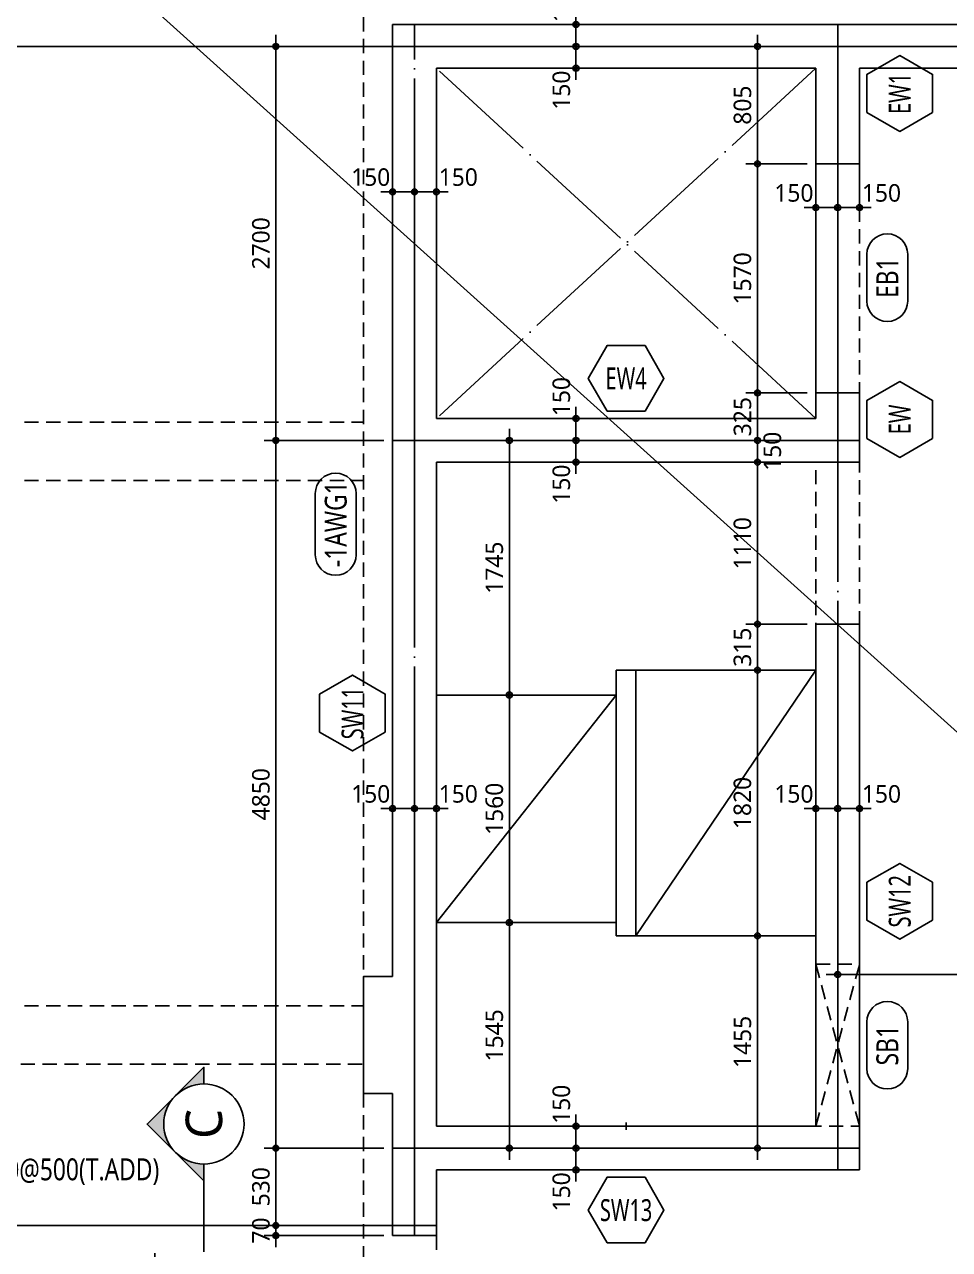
# Model space of a CAD drawing. Header units: millimetres. Extents: x 350420 to 672135, y -312840 to -44390.
# Drawn here: x 528082 to 534421, y -57455 to -49060 of the extents above; entities that cross this region are included whole.
import ezdxf
from ezdxf.enums import TextEntityAlignment as Align
from ezdxf.xclip import XClip

# ---------------------------------------------------------------- set-up
doc = ezdxf.new("R2010")
doc.units = ezdxf.units.MM
doc.header["$LTSCALE"] = 65
doc.header["$XCLIPFRAME"] = 0
for name, pattern in [('CEN', [62, 60, -1, 0, -1]), ('XS-지하주차장$0$CEN', [62, 60, -1, 0, -1]), ('XS-지하주차장$0$DDOT', [14, 12, -1, 0, -1]), ('XS-지하주차장$0$HID', [2.3, 1.5, -0.8])]:
    doc.linetypes.add(name, pattern=pattern)
doc.layers.get('Defpoints').update_dxf_attribs({"color": 145})
for name, color, linetype in [('CEN', 1, 'CEN'), ('DIM', 7, 'Continuous'), ('M', 7, 'Continuous'), ('NAME-B', 6, 'Continuous'), ('NAME-W', 4, 'Continuous'), ('SEC', 2, 'Continuous'), ('T1', 1, 'Continuous'), ('XS-지하주차장$0$AWG', 5, 'XS-지하주차장$0$HID'), ('XS-지하주차장$0$B', 9, 'XS-지하주차장$0$HID'), ('XS-지하주차장$0$BEAM', 6, 'XS-지하주차장$0$HID'), ('XS-지하주차장$0$CEN', 1, 'XS-지하주차장$0$CEN'), ('XS-지하주차장$0$COL', 2, 'Continuous'), ('XS-지하주차장$0$EL7', 7, 'Continuous'), ('XS-지하주차장$0$FP-CORE', 8, 'Continuous'), ('XS-지하주차장$0$G', 4, 'XS-지하주차장$0$HID'), ('XS-지하주차장$0$OPEN', 9, 'XS-지하주차장$0$DDOT'), ('XS-지하주차장$0$W1', 2, 'Continuous'), ('XS-지하주차장$0$W1-H', 11, 'XS-지하주차장$0$HID')]:
    doc.layers.add(name, color=color, linetype=linetype)
doc.layers.add('XS-지하주차장$0$DEFPOINT', color=144, linetype='Continuous', plot=False)
doc.styles.add('맑은고딕', font='malgun.ttf')
doc.dimstyles.new('DIM_40', dxfattribs={"dimscale": 40, "dimtxt": 3, "dimasz": 1, "dimexe": 2, "dimexo": 1.5, "dimgap": 1, "dimtad": 1, "dimdec": 0, "dimzin": 0, "dimdsep": 46, "dimtxsty": '맑은고딕', "dimblk1": 'DIMDOT', "dimblk2": 'DIMDOT', "dimsah": 1, "dimcen": 0.09, "dimdle": 2, "dimclrd": 7, "dimclre": 7, "dimclrt": 6, "dimadec": 0, "dimazin": 0, "dimtfac": 1, "dimtdec": 0, "dimtix": 1, "dimtmove": 2, "dimatfit": 3, "dimldrblk": 'DIMDOT', "dimfxl": 0, "dimtolj": 1, "dimtzin": 0, "dimarcsym": 0})

# ---------------------------------------------------------------- blocks, each defined once
blk = doc.blocks.new('XS-지하주차장$0$B1-6')
at = {"layer": 'XS-지하주차장$0$CEN'}
for p, q in [((16985, 10275), (16985, 18575)), ((19885, 10725), (19885, 18575)), ((16835, 18425), (25285, 18425)), ((16835, 15725), (20035, 15725)), ((16835, 10875), (20035, 10875)), ((17135, 10345), (6950, 10345))]:
    blk.add_line(p, q, dxfattribs=at)
at = {"layer": 'XS-지하주차장$0$DEFPOINT', "color": 1}
for p, q in [((18460, 11025), (18410, 11025)), ((18435, 11000), (18435, 11050))]:
    blk.add_line(p, q, dxfattribs=at)
at = {"layer": 'XS-지하주차장$0$EL7'}
blk.add_line((19735, 17620), (19735, 16050), dxfattribs=at)
at = {"layer": 'XS-지하주차장$0$FP-CORE'}
for p, q in [((18367.5, 14150), (19735, 14150)), ((18367.5, 12330), (18367.5, 14150)), ((18502.5, 12330), (18502.5, 14150)), ((19735, 14150), (18502.5, 12330)), ((18367.5, 13980), (17135, 13980)), ((18367.5, 13980), (17135, 12420)), ((18365, 12420), (17135, 12420)), ((18367.5, 12330), (19735, 12330))]:
    blk.add_line(p, q, dxfattribs=at)
at = {"layer": 'XS-지하주차장$0$OPEN'}
for p, q in [((19735, 15875), (17135, 18275)), ((19735, 18275), (17135, 15875))]:
    blk.add_line(p, q, dxfattribs=at)
at = {"layer": 'XS-지하주차장$0$W1'}
for p, q in [((16835, 12050), (16835, 18575)), ((16835, 18575), (25285, 18575)), ((17135, 15875), (17135, 18275)), ((17135, 18275), (19735, 18275)), ((19735, 17620), (19735, 18275)), ((20035, 18275), (22235, 18275)), ((20035, 17620), (20035, 18275)), ((19735, 17620), (20035, 17620)), ((19735, 15875), (19735, 16050)), ((20035, 16050), (19735, 16050)), ((20035, 15575), (20035, 16050)), ((17135, 15875), (19735, 15875)), ((17135, 11025), (17135, 15575)), ((17135, 15575), (20035, 15575)), ((19735, 11025), (19735, 14465)), ((19735, 14465), (20035, 14465)), ((20035, 10725), (20035, 14465)), ((16835, 10275), (16835, 11250)), ((17135, 11025), (19735, 11025)), ((17135, 10275), (17135, 10725)), ((17135, 10725), (20035, 10725)), ((16835, 10275), (17135, 10275))]:
    blk.add_line(p, q, dxfattribs=at)
blk = doc.blocks.new('XS-지하주차장$0$B2-W')
at = {"layer": 'XS-지하주차장$0$W1-H'}
for p, q in [((117150, 83125), (116350, 83125)), ((116350, 83125), (116350, 82925)), ((117150, 82925), (117150, 83125)), ((115375, 82925), (115375, 82625)), ((115375, 82925), (116350, 82925)), ((117150, 82925), (123675, 82925)), ((123675, 82925), (123675, 74475)), ((115375, 82625), (115825, 82625)), ((115825, 82625), (115825, 79725)), ((116125, 82625), (120675, 82625)), ((116125, 82625), (116125, 79725)), ((120675, 82625), (120675, 80025)), ((120975, 82625), (123375, 82625)), ((120975, 82625), (120975, 80025)), ((123375, 82625), (123375, 80025)), ((117235, 80025), (120675, 80025)), ((117235, 80025), (117235, 79725)), ((120975, 80025), (121150, 80025)), ((121150, 79725), (121150, 80025)), ((122720, 80025), (123375, 80025)), ((122720, 80025), (122720, 79725)), ((116125, 79725), (115825, 79725)), ((121150, 79725), (117235, 79725)), ((120675, 79725), (121150, 79725)), ((122720, 79725), (123375, 79725)), ((123375, 79725), (123375, 77525))]:
    blk.add_line(p, q, dxfattribs=at)
blk = doc.blocks.new('XS-지하주차장')
at = {"layer": 'XS-지하주차장$0$AWG'}
for p, q in [((655860, 152315), (653735, 152315)), ((663385, 152315), (656660, 152315)), ((655035, 151815), (653535, 151815))]:
    blk.add_line(p, q, dxfattribs=at)
at = {"layer": 'XS-지하주차장$0$B'}
for p, q in [((660060, 158675), (660060, 152315)), ((660460, 158675), (660460, 152315))]:
    blk.add_line(p, q, dxfattribs=at)
at = {"layer": 'XS-지하주차장$0$BEAM'}
for p, q in [((656745, 149215), (655635, 148915)), ((655635, 149215), (656745, 148915)), ((662230, 148915), (660660, 148915))]:
    blk.add_line(p, q, dxfattribs=at)
at = {"layer": 'XS-지하주차장$0$COL'}
blk.add_lwpolyline([(656660, 152115), (656660, 152315), (655860, 152315), (655860, 152115)], dxfattribs=at)
at = {"layer": 'XS-지하주차장$0$DEFPOINT'}
blk.add_line((655065, 144615), (674804.4, 166537.8), dxfattribs=at)
at = {"layer": 'XS-지하주차장$0$G'}
for p, q in [((656060, 158700), (656060, 152315)), ((656460, 158675), (656460, 152315))]:
    blk.add_line(p, q, dxfattribs=at)
at = {"layer": 'XS-지하주차장$0$W1', "rotation": 270}
blk.add_blockref('XS-지하주차장$0$B1-6', (644610, 168950), dxfattribs=at)
at = {"layer": 'XS-지하주차장$0$W1-H'}
blk.add_blockref('XS-지하주차장$0$B2-W', (539510, 69190), dxfattribs=at)
blk = doc.blocks.new('DIMDOT')
at = {"layer": 'DIM', "linetype": 'Continuous'}
blk.add_line((-2, 0), (2, 0), dxfattribs=at)
for radius in [0.5, 0.25]:
    blk.add_circle((0, 0), radius, dxfattribs=at)
blk = doc.blocks.new('*D778')
at = {"layer": 'Defpoints', "color": 0, "linetype": 'Continuous', "transparency": 16777216}
for p in [(530605, -49210), (529805, -51910), (530605, -51910)]:
    blk.add_point(p, dxfattribs=at)
at = {"layer": 'DIM', "color": 7, "linetype": 'Continuous', "lineweight": -2, "transparency": 16777216}
for p, q in [((530545, -49210), (529725, -49210)), ((529805, -49250), (529805, -51870)), ((530545, -51910), (529725, -51910))]:
    blk.add_line(p, q, dxfattribs=at)
at = {"layer": 'DIM', "color": 7, "linetype": 'Continuous', "lineweight": -2, "transparency": 16777216, "xscale": 40, "yscale": 40, "zscale": 40}
for p, rotation in [((529805, -49210), 90), ((529805, -51910), 270)]:
    blk.add_blockref('DIMDOT', p, dxfattribs=dict(at, rotation=rotation))
at = {"layer": 'DIM', "color": 6, "linetype": 'Continuous', "transparency": 16777216, "insert": (529703, -50560), "char_height": 120, "attachment_point": 5, "rotation": 90, "style": '맑은고딕'}
blk.add_mtext('\\A1;2700', dxfattribs=at)
blk = doc.blocks.new('*D779')
at = {"layer": 'Defpoints', "color": 0, "linetype": 'Continuous', "transparency": 16777216}
for p in [(529805, -51910), (530605, -51910), (530605, -56760)]:
    blk.add_point(p, dxfattribs=at)
at = {"layer": 'DIM', "color": 7, "linetype": 'Continuous', "lineweight": -2, "transparency": 16777216}
for p, q in [((530545, -51910), (529725, -51910)), ((529805, -56720), (529805, -51950)), ((530545, -56760), (529725, -56760))]:
    blk.add_line(p, q, dxfattribs=at)
at = {"layer": 'DIM', "color": 7, "linetype": 'Continuous', "lineweight": -2, "transparency": 16777216, "xscale": 40, "yscale": 40, "zscale": 40}
for p, rotation in [((529805, -51910), 90), ((529805, -56760), 270)]:
    blk.add_blockref('DIMDOT', p, dxfattribs=dict(at, rotation=rotation))
at = {"layer": 'DIM', "color": 6, "linetype": 'Continuous', "transparency": 16777216, "insert": (529703, -54335), "char_height": 120, "attachment_point": 5, "rotation": 90, "style": '맑은고딕'}
blk.add_mtext('\\A1;4850', dxfattribs=at)
blk = doc.blocks.new('*D780')
at = {"layer": 'Defpoints', "color": 0, "linetype": 'Continuous', "transparency": 16777216}
for p in [(530605, -56760), (529805, -57290), (530605, -57290)]:
    blk.add_point(p, dxfattribs=at)
at = {"layer": 'DIM', "color": 7, "linetype": 'Continuous', "lineweight": -2, "transparency": 16777216}
for p, q in [((530545, -56760), (529725, -56760)), ((529805, -56800), (529805, -57250)), ((530545, -57290), (529725, -57290))]:
    blk.add_line(p, q, dxfattribs=at)
at = {"layer": 'DIM', "color": 7, "linetype": 'Continuous', "lineweight": -2, "transparency": 16777216, "xscale": 40, "yscale": 40, "zscale": 40}
for p, rotation in [((529805, -56760), 90), ((529805, -57290), 270)]:
    blk.add_blockref('DIMDOT', p, dxfattribs=dict(at, rotation=rotation))
at = {"layer": 'DIM', "color": 6, "linetype": 'Continuous', "transparency": 16777216, "insert": (529703, -57025), "char_height": 120, "attachment_point": 5, "rotation": 90, "style": '맑은고딕'}
blk.add_mtext('\\A1;530', dxfattribs=at)
blk = doc.blocks.new('*D781')
at = {"layer": 'Defpoints', "color": 0, "linetype": 'Continuous', "transparency": 16777216}
for p in [(533505, -49210), (533105, -50015), (533505, -50015)]:
    blk.add_point(p, dxfattribs=at)
at = {"layer": 'DIM', "color": 7, "linetype": 'Continuous', "lineweight": -2, "transparency": 16777216}
for p, q in [((533445, -49210), (533025, -49210)), ((533105, -49250), (533105, -49975)), ((533445, -50015), (533025, -50015))]:
    blk.add_line(p, q, dxfattribs=at)
at = {"layer": 'DIM', "color": 7, "linetype": 'Continuous', "lineweight": -2, "transparency": 16777216, "xscale": 40, "yscale": 40, "zscale": 40}
for p, rotation in [((533105, -49210), 90), ((533105, -50015), 270)]:
    blk.add_blockref('DIMDOT', p, dxfattribs=dict(at, rotation=rotation))
at = {"layer": 'DIM', "color": 6, "linetype": 'Continuous', "transparency": 16777216, "insert": (533003, -49612.5), "char_height": 120, "attachment_point": 5, "rotation": 90, "style": '맑은고딕'}
blk.add_mtext('\\A1;805', dxfattribs=at)
blk = doc.blocks.new('*D782')
at = {"layer": 'Defpoints', "color": 0, "linetype": 'Continuous', "transparency": 16777216}
for p in [(533105, -50015), (533505, -50015), (533505, -51585)]:
    blk.add_point(p, dxfattribs=at)
at = {"layer": 'DIM', "color": 7, "linetype": 'Continuous', "lineweight": -2, "transparency": 16777216}
for p, q in [((533445, -50015), (533025, -50015)), ((533105, -51545), (533105, -50055)), ((533445, -51585), (533025, -51585))]:
    blk.add_line(p, q, dxfattribs=at)
at = {"layer": 'DIM', "color": 7, "linetype": 'Continuous', "lineweight": -2, "transparency": 16777216, "xscale": 40, "yscale": 40, "zscale": 40}
for p, rotation in [((533105, -50015), 90), ((533105, -51585), 270)]:
    blk.add_blockref('DIMDOT', p, dxfattribs=dict(at, rotation=rotation))
at = {"layer": 'DIM', "color": 6, "linetype": 'Continuous', "transparency": 16777216, "insert": (533002.6, -50800), "char_height": 120, "attachment_point": 5, "rotation": 90, "style": '맑은고딕'}
blk.add_mtext('\\A1;1570', dxfattribs=at)
blk = doc.blocks.new('*D783')
at = {"layer": 'Defpoints', "color": 0, "linetype": 'Continuous', "transparency": 16777216}
for p in [(533505, -51585), (533105, -51910), (533505, -51910)]:
    blk.add_point(p, dxfattribs=at)
at = {"layer": 'DIM', "color": 7, "linetype": 'Continuous', "lineweight": -2, "transparency": 16777216}
for p, q in [((533105, -51545), (533105, -51505)), ((533445, -51585), (533025, -51585)), ((533105, -51585), (533105, -51910)), ((533445, -51910), (533025, -51910)), ((533105, -51950), (533105, -51990))]:
    blk.add_line(p, q, dxfattribs=at)
at = {"layer": 'DIM', "color": 7, "linetype": 'Continuous', "lineweight": -2, "transparency": 16777216, "xscale": 40, "yscale": 40, "zscale": 40}
for p, rotation in [((533105, -51585), 270), ((533105, -51910), 90)]:
    blk.add_blockref('DIMDOT', p, dxfattribs=dict(at, rotation=rotation))
at = {"layer": 'DIM', "color": 6, "linetype": 'Continuous', "transparency": 16777216, "insert": (533003, -51747.5), "char_height": 120, "attachment_point": 5, "rotation": 90, "style": '맑은고딕'}
blk.add_mtext('\\A1;325', dxfattribs=at)
blk = doc.blocks.new('*D784')
at = {"layer": 'Defpoints', "color": 0, "linetype": 'Continuous', "transparency": 16777216}
for p in [(531861.7, -51760), (532011.7, -51760), (532011.7, -51910)]:
    blk.add_point(p, dxfattribs=at)
at = {"layer": 'DIM', "color": 7, "linetype": 'Continuous', "lineweight": -2, "transparency": 16777216}
for p, q in [((531861.7, -51720), (531861.7, -51680)), ((531951.7, -51760), (531781.7, -51760)), ((531861.7, -51910), (531861.7, -51760)), ((531951.7, -51910), (531781.7, -51910)), ((531861.7, -51950), (531861.7, -51990))]:
    blk.add_line(p, q, dxfattribs=at)
at = {"layer": 'DIM', "color": 7, "linetype": 'Continuous', "lineweight": -2, "transparency": 16777216, "xscale": 40, "yscale": 40, "zscale": 40}
for p, rotation in [((531861.7, -51760), 270), ((531861.7, -51910), 90)]:
    blk.add_blockref('DIMDOT', p, dxfattribs=dict(at, rotation=rotation))
at = {"layer": 'DIM', "color": 6, "linetype": 'Continuous', "transparency": 16777216, "insert": (531761.7, -51610), "char_height": 120, "attachment_point": 5, "rotation": 90, "style": '맑은고딕'}
blk.add_mtext('\\A1;150', dxfattribs=at)
blk = doc.blocks.new('*D785')
at = {"layer": 'Defpoints', "color": 0, "linetype": 'Continuous', "transparency": 16777216}
for p in [(532011.7, -51910), (531861.7, -52060), (532011.7, -52060)]:
    blk.add_point(p, dxfattribs=at)
at = {"layer": 'DIM', "color": 7, "linetype": 'Continuous', "lineweight": -2, "transparency": 16777216}
for p, q in [((531861.7, -51870), (531861.7, -51830)), ((531951.7, -51910), (531781.7, -51910)), ((531861.7, -51910), (531861.7, -52060)), ((531951.7, -52060), (531781.7, -52060)), ((531861.7, -52100), (531861.7, -52140))]:
    blk.add_line(p, q, dxfattribs=at)
at = {"layer": 'DIM', "color": 7, "linetype": 'Continuous', "lineweight": -2, "transparency": 16777216, "xscale": 40, "yscale": 40, "zscale": 40}
for p, rotation in [((531861.7, -51910), 270), ((531861.7, -52060), 90)]:
    blk.add_blockref('DIMDOT', p, dxfattribs=dict(at, rotation=rotation))
at = {"layer": 'DIM', "color": 6, "linetype": 'Continuous', "transparency": 16777216, "insert": (531761.7, -52210), "char_height": 120, "attachment_point": 5, "rotation": 90, "style": '맑은고딕'}
blk.add_mtext('\\A1;150', dxfattribs=at)
blk = doc.blocks.new('*D786')
at = {"layer": 'Defpoints', "color": 0, "linetype": 'Continuous', "transparency": 16777216}
for p in [(531861.7, -49060), (532011.7, -49060), (532011.7, -49210)]:
    blk.add_point(p, dxfattribs=at)
at = {"layer": 'DIM', "color": 7, "linetype": 'Continuous', "lineweight": -2, "transparency": 16777216}
for p, q in [((531861.7, -49020), (531861.7, -48980)), ((531951.7, -49060), (531781.7, -49060)), ((531861.7, -49210), (531861.7, -49060)), ((531951.7, -49210), (531781.7, -49210)), ((531861.7, -49250), (531861.7, -49290))]:
    blk.add_line(p, q, dxfattribs=at)
at = {"layer": 'DIM', "color": 7, "linetype": 'Continuous', "lineweight": -2, "transparency": 16777216, "xscale": 40, "yscale": 40, "zscale": 40}
for p, rotation in [((531861.7, -49060), 270), ((531861.7, -49210), 90)]:
    blk.add_blockref('DIMDOT', p, dxfattribs=dict(at, rotation=rotation))
at = {"layer": 'DIM', "color": 6, "linetype": 'Continuous', "transparency": 16777216, "insert": (531761.7, -48910), "char_height": 120, "attachment_point": 5, "rotation": 90, "style": '맑은고딕'}
blk.add_mtext('\\A1;150', dxfattribs=at)
blk = doc.blocks.new('*D787')
at = {"layer": 'Defpoints', "color": 0, "linetype": 'Continuous', "transparency": 16777216}
for p in [(532011.7, -49210), (531861.7, -49360), (532011.7, -49360)]:
    blk.add_point(p, dxfattribs=at)
at = {"layer": 'DIM', "color": 7, "linetype": 'Continuous', "lineweight": -2, "transparency": 16777216}
for p, q in [((531861.7, -49170), (531861.7, -49130)), ((531951.7, -49210), (531781.7, -49210)), ((531861.7, -49210), (531861.7, -49360)), ((531951.7, -49360), (531781.7, -49360)), ((531861.7, -49400), (531861.7, -49440))]:
    blk.add_line(p, q, dxfattribs=at)
at = {"layer": 'DIM', "color": 7, "linetype": 'Continuous', "lineweight": -2, "transparency": 16777216, "xscale": 40, "yscale": 40, "zscale": 40}
for p, rotation in [((531861.7, -49210), 270), ((531861.7, -49360), 90)]:
    blk.add_blockref('DIMDOT', p, dxfattribs=dict(at, rotation=rotation))
at = {"layer": 'DIM', "color": 6, "linetype": 'Continuous', "transparency": 16777216, "insert": (531761.7, -49510), "char_height": 120, "attachment_point": 5, "rotation": 90, "style": '맑은고딕'}
blk.add_mtext('\\A1;150', dxfattribs=at)
blk = doc.blocks.new('*D788')
at = {"layer": 'Defpoints', "color": 0, "linetype": 'Continuous', "transparency": 16777216}
for p in [(531861.7, -56610), (532011.7, -56610), (532011.7, -56760)]:
    blk.add_point(p, dxfattribs=at)
at = {"layer": 'DIM', "color": 7, "linetype": 'Continuous', "lineweight": -2, "transparency": 16777216}
for p, q in [((531861.7, -56570), (531861.7, -56530)), ((531951.7, -56610), (531781.7, -56610)), ((531861.7, -56760), (531861.7, -56610)), ((531951.7, -56760), (531781.7, -56760)), ((531861.7, -56800), (531861.7, -56840))]:
    blk.add_line(p, q, dxfattribs=at)
at = {"layer": 'DIM', "color": 7, "linetype": 'Continuous', "lineweight": -2, "transparency": 16777216, "xscale": 40, "yscale": 40, "zscale": 40}
for p, rotation in [((531861.7, -56610), 270), ((531861.7, -56760), 90)]:
    blk.add_blockref('DIMDOT', p, dxfattribs=dict(at, rotation=rotation))
at = {"layer": 'DIM', "color": 6, "linetype": 'Continuous', "transparency": 16777216, "insert": (531761.7, -56460), "char_height": 120, "attachment_point": 5, "rotation": 90, "style": '맑은고딕'}
blk.add_mtext('\\A1;150', dxfattribs=at)
blk = doc.blocks.new('*D789')
at = {"layer": 'Defpoints', "color": 0, "linetype": 'Continuous', "transparency": 16777216}
for p in [(532011.7, -56760), (531861.7, -56910), (532011.7, -56910)]:
    blk.add_point(p, dxfattribs=at)
at = {"layer": 'DIM', "color": 7, "linetype": 'Continuous', "lineweight": -2, "transparency": 16777216}
for p, q in [((531861.7, -56720), (531861.7, -56680)), ((531951.7, -56760), (531781.7, -56760)), ((531861.7, -56760), (531861.7, -56910)), ((531951.7, -56910), (531781.7, -56910)), ((531861.7, -56950), (531861.7, -56990))]:
    blk.add_line(p, q, dxfattribs=at)
at = {"layer": 'DIM', "color": 7, "linetype": 'Continuous', "lineweight": -2, "transparency": 16777216, "xscale": 40, "yscale": 40, "zscale": 40}
for p, rotation in [((531861.7, -56760), 270), ((531861.7, -56910), 90)]:
    blk.add_blockref('DIMDOT', p, dxfattribs=dict(at, rotation=rotation))
at = {"layer": 'DIM', "color": 6, "linetype": 'Continuous', "transparency": 16777216, "insert": (531761.7, -57060), "char_height": 120, "attachment_point": 5, "rotation": 90, "style": '맑은고딕'}
blk.add_mtext('\\A1;150', dxfattribs=at)
blk = doc.blocks.new('*D790')
at = {"layer": 'Defpoints', "color": 0, "linetype": 'Continuous', "transparency": 16777216}
for p in [(530905, -50206.4), (530755, -50356.4), (530905, -50356.4)]:
    blk.add_point(p, dxfattribs=at)
at = {"layer": 'DIM', "color": 7, "linetype": 'Continuous', "lineweight": -2, "transparency": 16777216}
for p, q in [((530755, -50296.4), (530755, -50126.4)), ((530905, -50296.4), (530905, -50126.4)), ((530715, -50206.4), (530675, -50206.4)), ((530755, -50206.4), (530905, -50206.4)), ((530945, -50206.4), (530985, -50206.4))]:
    blk.add_line(p, q, dxfattribs=at)
at = {"layer": 'DIM', "color": 7, "linetype": 'Continuous', "lineweight": -2, "transparency": 16777216, "xscale": 40, "yscale": 40, "zscale": 40}
blk.add_blockref('DIMDOT', (530755, -50206.4), dxfattribs=at)
at = {"layer": 'DIM', "color": 7, "linetype": 'Continuous', "lineweight": -2, "transparency": 16777216, "xscale": 40, "yscale": 40, "zscale": 40, "rotation": 180}
blk.add_blockref('DIMDOT', (530905, -50206.4), dxfattribs=at)
at = {"layer": 'DIM', "color": 6, "linetype": 'Continuous', "transparency": 16777216, "insert": (531055, -50106.4), "char_height": 120, "attachment_point": 5, "style": '맑은고딕'}
blk.add_mtext('\\A1;150', dxfattribs=at)
blk = doc.blocks.new('*D791')
at = {"layer": 'Defpoints', "color": 0, "linetype": 'Continuous', "transparency": 16777216}
for p in [(530605, -50206.4), (530605, -50356.4), (530755, -50356.4)]:
    blk.add_point(p, dxfattribs=at)
at = {"layer": 'DIM', "color": 7, "linetype": 'Continuous', "lineweight": -2, "transparency": 16777216}
for p, q in [((530605, -50296.4), (530605, -50126.4)), ((530755, -50296.4), (530755, -50126.4)), ((530565, -50206.4), (530525, -50206.4)), ((530755, -50206.4), (530605, -50206.4)), ((530795, -50206.4), (530835, -50206.4))]:
    blk.add_line(p, q, dxfattribs=at)
at = {"layer": 'DIM', "color": 7, "linetype": 'Continuous', "lineweight": -2, "transparency": 16777216, "xscale": 40, "yscale": 40, "zscale": 40}
blk.add_blockref('DIMDOT', (530605, -50206.4), dxfattribs=at)
at = {"layer": 'DIM', "color": 7, "linetype": 'Continuous', "lineweight": -2, "transparency": 16777216, "xscale": 40, "yscale": 40, "zscale": 40, "rotation": 180}
blk.add_blockref('DIMDOT', (530755, -50206.4), dxfattribs=at)
at = {"layer": 'DIM', "color": 6, "linetype": 'Continuous', "transparency": 16777216, "insert": (530455, -50106.4), "char_height": 120, "attachment_point": 5, "style": '맑은고딕'}
blk.add_mtext('\\A1;150', dxfattribs=at)
blk = doc.blocks.new('*D792')
at = {"layer": 'Defpoints', "color": 0, "linetype": 'Continuous', "transparency": 16777216}
for p in [(530905, -54433.6), (530755, -54583.6), (530905, -54583.6)]:
    blk.add_point(p, dxfattribs=at)
at = {"layer": 'DIM', "color": 7, "linetype": 'Continuous', "lineweight": -2, "transparency": 16777216}
for p, q in [((530755, -54523.6), (530755, -54353.6)), ((530905, -54523.6), (530905, -54353.6)), ((530715, -54433.6), (530675, -54433.6)), ((530755, -54433.6), (530905, -54433.6)), ((530945, -54433.6), (530985, -54433.6))]:
    blk.add_line(p, q, dxfattribs=at)
at = {"layer": 'DIM', "color": 7, "linetype": 'Continuous', "lineweight": -2, "transparency": 16777216, "xscale": 40, "yscale": 40, "zscale": 40}
blk.add_blockref('DIMDOT', (530755, -54433.6), dxfattribs=at)
at = {"layer": 'DIM', "color": 7, "linetype": 'Continuous', "lineweight": -2, "transparency": 16777216, "xscale": 40, "yscale": 40, "zscale": 40, "rotation": 180}
blk.add_blockref('DIMDOT', (530905, -54433.6), dxfattribs=at)
at = {"layer": 'DIM', "color": 6, "linetype": 'Continuous', "transparency": 16777216, "insert": (531055, -54333.5), "char_height": 120, "attachment_point": 5, "style": '맑은고딕'}
blk.add_mtext('\\A1;150', dxfattribs=at)
blk = doc.blocks.new('*D793')
at = {"layer": 'Defpoints', "color": 0, "linetype": 'Continuous', "transparency": 16777216}
for p in [(530605, -54433.6), (530605, -54583.6), (530755, -54583.6)]:
    blk.add_point(p, dxfattribs=at)
at = {"layer": 'DIM', "color": 7, "linetype": 'Continuous', "lineweight": -2, "transparency": 16777216}
for p, q in [((530605, -54523.6), (530605, -54353.6)), ((530755, -54523.6), (530755, -54353.6)), ((530565, -54433.6), (530525, -54433.6)), ((530755, -54433.6), (530605, -54433.6)), ((530795, -54433.6), (530835, -54433.6))]:
    blk.add_line(p, q, dxfattribs=at)
at = {"layer": 'DIM', "color": 7, "linetype": 'Continuous', "lineweight": -2, "transparency": 16777216, "xscale": 40, "yscale": 40, "zscale": 40}
blk.add_blockref('DIMDOT', (530605, -54433.6), dxfattribs=at)
at = {"layer": 'DIM', "color": 7, "linetype": 'Continuous', "lineweight": -2, "transparency": 16777216, "xscale": 40, "yscale": 40, "zscale": 40, "rotation": 180}
blk.add_blockref('DIMDOT', (530755, -54433.6), dxfattribs=at)
at = {"layer": 'DIM', "color": 6, "linetype": 'Continuous', "transparency": 16777216, "insert": (530455, -54333.5), "char_height": 120, "attachment_point": 5, "style": '맑은고딕'}
blk.add_mtext('\\A1;150', dxfattribs=at)
blk = doc.blocks.new('*D794')
at = {"layer": 'Defpoints', "color": 0, "linetype": 'Continuous', "transparency": 16777216}
for p in [(533805, -54433.6), (533655, -54583.6), (533805, -54583.6)]:
    blk.add_point(p, dxfattribs=at)
at = {"layer": 'DIM', "color": 7, "linetype": 'Continuous', "lineweight": -2, "transparency": 16777216}
for p, q in [((533655, -54523.6), (533655, -54353.6)), ((533805, -54523.6), (533805, -54353.6)), ((533615, -54433.6), (533575, -54433.6)), ((533655, -54433.6), (533805, -54433.6)), ((533845, -54433.6), (533885, -54433.6))]:
    blk.add_line(p, q, dxfattribs=at)
at = {"layer": 'DIM', "color": 7, "linetype": 'Continuous', "lineweight": -2, "transparency": 16777216, "xscale": 40, "yscale": 40, "zscale": 40}
blk.add_blockref('DIMDOT', (533655, -54433.6), dxfattribs=at)
at = {"layer": 'DIM', "color": 7, "linetype": 'Continuous', "lineweight": -2, "transparency": 16777216, "xscale": 40, "yscale": 40, "zscale": 40, "rotation": 180}
blk.add_blockref('DIMDOT', (533805, -54433.6), dxfattribs=at)
at = {"layer": 'DIM', "color": 6, "linetype": 'Continuous', "transparency": 16777216, "insert": (533955, -54333.5), "char_height": 120, "attachment_point": 5, "style": '맑은고딕'}
blk.add_mtext('\\A1;150', dxfattribs=at)
blk = doc.blocks.new('*D795')
at = {"layer": 'Defpoints', "color": 0, "linetype": 'Continuous', "transparency": 16777216}
for p in [(533505, -54433.6), (533505, -54583.6), (533655, -54583.6)]:
    blk.add_point(p, dxfattribs=at)
at = {"layer": 'DIM', "color": 7, "linetype": 'Continuous', "lineweight": -2, "transparency": 16777216}
for p, q in [((533505, -54523.6), (533505, -54353.6)), ((533655, -54523.6), (533655, -54353.6)), ((533465, -54433.6), (533425, -54433.6)), ((533655, -54433.6), (533505, -54433.6)), ((533695, -54433.6), (533735, -54433.6))]:
    blk.add_line(p, q, dxfattribs=at)
at = {"layer": 'DIM', "color": 7, "linetype": 'Continuous', "lineweight": -2, "transparency": 16777216, "xscale": 40, "yscale": 40, "zscale": 40}
blk.add_blockref('DIMDOT', (533505, -54433.6), dxfattribs=at)
at = {"layer": 'DIM', "color": 7, "linetype": 'Continuous', "lineweight": -2, "transparency": 16777216, "xscale": 40, "yscale": 40, "zscale": 40, "rotation": 180}
blk.add_blockref('DIMDOT', (533655, -54433.6), dxfattribs=at)
at = {"layer": 'DIM', "color": 6, "linetype": 'Continuous', "transparency": 16777216, "insert": (533355, -54333.5), "char_height": 120, "attachment_point": 5, "style": '맑은고딕'}
blk.add_mtext('\\A1;150', dxfattribs=at)
blk = doc.blocks.new('*D799')
at = {"layer": 'Defpoints', "color": 0, "linetype": 'Continuous', "transparency": 16777216}
for p in [(533655, -55570), (533655, -55820), (536020, -55820)]:
    blk.add_point(p, dxfattribs=at)
at = {"layer": 'DIM', "color": 7, "linetype": 'Continuous', "lineweight": -2, "transparency": 16777216}
for p, q in [((533655, -55760), (533655, -55490)), ((536020, -55760), (536020, -55490)), ((535980, -55570), (533695, -55570))]:
    blk.add_line(p, q, dxfattribs=at)
at = {"layer": 'DIM', "color": 7, "linetype": 'Continuous', "lineweight": -2, "transparency": 16777216, "xscale": 40, "yscale": 40, "zscale": 40, "rotation": 180}
blk.add_blockref('DIMDOT', (533655, -55570), dxfattribs=at)
at = {"layer": 'DIM', "color": 7, "linetype": 'Continuous', "lineweight": -2, "transparency": 16777216, "xscale": 40, "yscale": 40, "zscale": 40}
blk.add_blockref('DIMDOT', (536020, -55570), dxfattribs=at)
at = {"layer": 'DIM', "color": 6, "linetype": 'Continuous', "transparency": 16777216, "insert": (534837.5, -55468), "char_height": 120, "attachment_point": 5, "style": '맑은고딕'}
blk.add_mtext('\\A1;2365', dxfattribs=at)
blk = doc.blocks.new('단면기호2')
at = {"layer": 'SEC'}
h = blk.add_hatch(color=256, dxfattribs=at)
h.paths.add_polyline_path([(0, 388.9), (0, 275, 0.198912), (-194.5, 194.5)])
h.paths.add_polyline_path([(-388.9, 0), (-194.5, 194.5, 0.414214), (-194.5, -194.5)])
h.paths.add_polyline_path([(0, -275), (0, -388.9), (-194.5, -194.5, 0.198912)])
for points in [[(0, -388.9), (-388.9, 0), (0, 388.9), (0, 275)], [(0, -275), (0, -875)]]:
    blk.add_lwpolyline(points, dxfattribs=at)
blk.add_circle((0, 0), 275, dxfattribs=at)
blk = doc.blocks.new('*D866')
at = {"layer": 'Defpoints', "color": 0, "linetype": 'Continuous', "transparency": 16777216}
for p in [(529805, -57290), (530605, -57290), (530605, -57360)]:
    blk.add_point(p, dxfattribs=at)
at = {"layer": 'DIM', "color": 7, "linetype": 'Continuous', "lineweight": -2, "transparency": 16777216}
for p, q in [((529805, -57250), (529805, -57210)), ((530545, -57290), (529725, -57290)), ((529805, -57360), (529805, -57290)), ((530545, -57360), (529725, -57360)), ((529805, -57400), (529805, -57440))]:
    blk.add_line(p, q, dxfattribs=at)
at = {"layer": 'DIM', "color": 7, "linetype": 'Continuous', "lineweight": -2, "transparency": 16777216, "xscale": 40, "yscale": 40, "zscale": 40}
for p, rotation in [((529805, -57290), 270), ((529805, -57360), 90)]:
    blk.add_blockref('DIMDOT', p, dxfattribs=dict(at, rotation=rotation))
at = {"layer": 'DIM', "color": 6, "linetype": 'Continuous', "transparency": 16777216, "insert": (529703, -57325), "char_height": 120, "attachment_point": 5, "rotation": 90, "style": '맑은고딕'}
blk.add_mtext('\\A1;70', dxfattribs=at)
blk = doc.blocks.new('*D942')
at = {"layer": 'Defpoints', "color": 0, "linetype": 'Continuous', "transparency": 16777216}
for p in [(533505, -51910), (533105, -52060), (533505, -52060)]:
    blk.add_point(p, dxfattribs=at)
at = {"layer": 'DIM', "color": 7, "linetype": 'Continuous', "lineweight": -2, "transparency": 16777216}
for p, q in [((533105, -51870), (533105, -51830)), ((533445, -51910), (533025, -51910)), ((533105, -51910), (533105, -52060)), ((533445, -52060), (533025, -52060)), ((533105, -52100), (533105, -52140))]:
    blk.add_line(p, q, dxfattribs=at)
at = {"layer": 'DIM', "color": 7, "linetype": 'Continuous', "lineweight": -2, "transparency": 16777216, "xscale": 40, "yscale": 40, "zscale": 40}
for p, rotation in [((533105, -51910), 270), ((533105, -52060), 90)]:
    blk.add_blockref('DIMDOT', p, dxfattribs=dict(at, rotation=rotation))
at = {"layer": 'DIM', "color": 6, "linetype": 'Continuous', "transparency": 16777216, "insert": (533207.7, -51985), "char_height": 120, "attachment_point": 5, "rotation": 90, "style": '맑은고딕'}
blk.add_mtext('\\A1;150', dxfattribs=at)
blk = doc.blocks.new('*D943')
at = {"layer": 'Defpoints', "color": 0, "linetype": 'Continuous', "transparency": 16777216}
for p in [(533105, -53485), (533505, -53485), (533505, -55305)]:
    blk.add_point(p, dxfattribs=at)
at = {"layer": 'DIM', "color": 7, "linetype": 'Continuous', "lineweight": -2, "transparency": 16777216}
for p, q in [((533445, -53485), (533025, -53485)), ((533105, -55265), (533105, -53525)), ((533445, -55305), (533025, -55305))]:
    blk.add_line(p, q, dxfattribs=at)
at = {"layer": 'DIM', "color": 7, "linetype": 'Continuous', "lineweight": -2, "transparency": 16777216, "xscale": 40, "yscale": 40, "zscale": 40}
for p, rotation in [((533105, -53485), 90), ((533105, -55305), 270)]:
    blk.add_blockref('DIMDOT', p, dxfattribs=dict(at, rotation=rotation))
at = {"layer": 'DIM', "color": 6, "linetype": 'Continuous', "transparency": 16777216, "insert": (533002.6, -54395), "char_height": 120, "attachment_point": 5, "rotation": 90, "style": '맑은고딕'}
blk.add_mtext('\\A1;1820', dxfattribs=at)
blk = doc.blocks.new('*D944')
at = {"layer": 'Defpoints', "color": 0, "linetype": 'Continuous', "transparency": 16777216}
for p in [(530905, -55215), (531405, -55215), (530905, -56760)]:
    blk.add_point(p, dxfattribs=at)
at = {"layer": 'DIM', "color": 7, "linetype": 'Continuous', "lineweight": -2, "transparency": 16777216}
for p, q in [((530965, -55215), (531485, -55215)), ((531405, -56720), (531405, -55255)), ((530965, -56760), (531485, -56760))]:
    blk.add_line(p, q, dxfattribs=at)
at = {"layer": 'DIM', "color": 7, "linetype": 'Continuous', "lineweight": -2, "transparency": 16777216, "xscale": 40, "yscale": 40, "zscale": 40}
for p, rotation in [((531405, -55215), 90), ((531405, -56760), 270)]:
    blk.add_blockref('DIMDOT', p, dxfattribs=dict(at, rotation=rotation))
at = {"layer": 'DIM', "color": 6, "linetype": 'Continuous', "transparency": 16777216, "insert": (531302.6, -55987.5), "char_height": 120, "attachment_point": 5, "rotation": 90, "style": '맑은고딕'}
blk.add_mtext('\\A1;1545', dxfattribs=at)
blk = doc.blocks.new('*D945')
at = {"layer": 'Defpoints', "color": 0, "linetype": 'Continuous', "transparency": 16777216}
for p in [(533505, -55305), (533105, -56760), (533505, -56760)]:
    blk.add_point(p, dxfattribs=at)
at = {"layer": 'DIM', "color": 7, "linetype": 'Continuous', "lineweight": -2, "transparency": 16777216}
for p, q in [((533445, -55305), (533025, -55305)), ((533105, -55345), (533105, -56720)), ((533445, -56760), (533025, -56760))]:
    blk.add_line(p, q, dxfattribs=at)
at = {"layer": 'DIM', "color": 7, "linetype": 'Continuous', "lineweight": -2, "transparency": 16777216, "xscale": 40, "yscale": 40, "zscale": 40}
for p, rotation in [((533105, -55305), 90), ((533105, -56760), 270)]:
    blk.add_blockref('DIMDOT', p, dxfattribs=dict(at, rotation=rotation))
at = {"layer": 'DIM', "color": 6, "linetype": 'Continuous', "transparency": 16777216, "insert": (533002.6, -56032.5), "char_height": 120, "attachment_point": 5, "rotation": 90, "style": '맑은고딕'}
blk.add_mtext('\\A1;1455', dxfattribs=at)
blk = doc.blocks.new('*D946')
at = {"layer": 'Defpoints', "color": 0, "linetype": 'Continuous', "transparency": 16777216}
for p in [(533105, -52060), (533505, -52060), (533505, -53170)]:
    blk.add_point(p, dxfattribs=at)
at = {"layer": 'DIM', "color": 7, "linetype": 'Continuous', "lineweight": -2, "transparency": 16777216}
for p, q in [((533445, -52060), (533025, -52060)), ((533105, -53130), (533105, -52100)), ((533445, -53170), (533025, -53170))]:
    blk.add_line(p, q, dxfattribs=at)
at = {"layer": 'DIM', "color": 7, "linetype": 'Continuous', "lineweight": -2, "transparency": 16777216, "xscale": 40, "yscale": 40, "zscale": 40}
for p, rotation in [((533105, -52060), 90), ((533105, -53170), 270)]:
    blk.add_blockref('DIMDOT', p, dxfattribs=dict(at, rotation=rotation))
at = {"layer": 'DIM', "color": 6, "linetype": 'Continuous', "transparency": 16777216, "insert": (533002.6, -52615), "char_height": 120, "attachment_point": 5, "rotation": 90, "style": '맑은고딕'}
blk.add_mtext('\\A1;1110', dxfattribs=at)
blk = doc.blocks.new('*D947')
at = {"layer": 'Defpoints', "color": 0, "linetype": 'Continuous', "transparency": 16777216}
for p in [(533505, -53170), (533105, -53485), (533505, -53485)]:
    blk.add_point(p, dxfattribs=at)
at = {"layer": 'DIM', "color": 7, "linetype": 'Continuous', "lineweight": -2, "transparency": 16777216}
for p, q in [((533105, -53130), (533105, -53090)), ((533445, -53170), (533025, -53170)), ((533105, -53170), (533105, -53485)), ((533445, -53485), (533025, -53485)), ((533105, -53525), (533105, -53565))]:
    blk.add_line(p, q, dxfattribs=at)
at = {"layer": 'DIM', "color": 7, "linetype": 'Continuous', "lineweight": -2, "transparency": 16777216, "xscale": 40, "yscale": 40, "zscale": 40}
for p, rotation in [((533105, -53170), 270), ((533105, -53485), 90)]:
    blk.add_blockref('DIMDOT', p, dxfattribs=dict(at, rotation=rotation))
at = {"layer": 'DIM', "color": 6, "linetype": 'Continuous', "transparency": 16777216, "insert": (533002.6, -53327.5), "char_height": 120, "attachment_point": 5, "rotation": 90, "style": '맑은고딕'}
blk.add_mtext('\\A1;315', dxfattribs=at)
blk = doc.blocks.new('*D948')
at = {"layer": 'Defpoints', "color": 0, "linetype": 'Continuous', "transparency": 16777216}
for p in [(530905, -53655), (530905, -55215), (531405, -55215)]:
    blk.add_point(p, dxfattribs=at)
at = {"layer": 'DIM', "color": 7, "linetype": 'Continuous', "lineweight": -2, "transparency": 16777216}
for p, q in [((530965, -53655), (531485, -53655)), ((531405, -53695), (531405, -55175)), ((530965, -55215), (531485, -55215))]:
    blk.add_line(p, q, dxfattribs=at)
at = {"layer": 'DIM', "color": 7, "linetype": 'Continuous', "lineweight": -2, "transparency": 16777216, "xscale": 40, "yscale": 40, "zscale": 40}
for p, rotation in [((531405, -53655), 90), ((531405, -55215), 270)]:
    blk.add_blockref('DIMDOT', p, dxfattribs=dict(at, rotation=rotation))
at = {"layer": 'DIM', "color": 6, "linetype": 'Continuous', "transparency": 16777216, "insert": (531302.6, -54435), "char_height": 120, "attachment_point": 5, "rotation": 90, "style": '맑은고딕'}
blk.add_mtext('\\A1;1560', dxfattribs=at)
blk = doc.blocks.new('*D949')
at = {"layer": 'Defpoints', "color": 0, "linetype": 'Continuous', "transparency": 16777216}
for p in [(530905, -51910), (531405, -51910), (530905, -53655)]:
    blk.add_point(p, dxfattribs=at)
at = {"layer": 'DIM', "color": 7, "linetype": 'Continuous', "lineweight": -2, "transparency": 16777216}
for p, q in [((530965, -51910), (531485, -51910)), ((531405, -53615), (531405, -51950)), ((530965, -53655), (531485, -53655))]:
    blk.add_line(p, q, dxfattribs=at)
at = {"layer": 'DIM', "color": 7, "linetype": 'Continuous', "lineweight": -2, "transparency": 16777216, "xscale": 40, "yscale": 40, "zscale": 40}
for p, rotation in [((531405, -51910), 90), ((531405, -53655), 270)]:
    blk.add_blockref('DIMDOT', p, dxfattribs=dict(at, rotation=rotation))
at = {"layer": 'DIM', "color": 6, "linetype": 'Continuous', "transparency": 16777216, "insert": (531302.6, -52782.5), "char_height": 120, "attachment_point": 5, "rotation": 90, "style": '맑은고딕'}
blk.add_mtext('\\A1;1745', dxfattribs=at)
blk = doc.blocks.new('*D950')
at = {"layer": 'Defpoints', "color": 0, "linetype": 'Continuous', "transparency": 16777216}
for p in [(533655, -50015), (533805, -50015), (533805, -50315)]:
    blk.add_point(p, dxfattribs=at)
at = {"layer": 'DIM', "color": 7, "linetype": 'Continuous', "lineweight": -2, "transparency": 16777216}
for p, q in [((533655, -50075), (533655, -50395)), ((533805, -50075), (533805, -50395)), ((533615, -50315), (533575, -50315)), ((533655, -50315), (533805, -50315)), ((533845, -50315), (533885, -50315))]:
    blk.add_line(p, q, dxfattribs=at)
at = {"layer": 'DIM', "color": 7, "linetype": 'Continuous', "lineweight": -2, "transparency": 16777216, "xscale": 40, "yscale": 40, "zscale": 40}
blk.add_blockref('DIMDOT', (533655, -50315), dxfattribs=at)
at = {"layer": 'DIM', "color": 7, "linetype": 'Continuous', "lineweight": -2, "transparency": 16777216, "xscale": 40, "yscale": 40, "zscale": 40, "rotation": 180}
blk.add_blockref('DIMDOT', (533805, -50315), dxfattribs=at)
at = {"layer": 'DIM', "color": 6, "linetype": 'Continuous', "transparency": 16777216, "insert": (533955, -50214.9), "char_height": 120, "attachment_point": 5, "style": '맑은고딕'}
blk.add_mtext('\\A1;150', dxfattribs=at)
blk = doc.blocks.new('*D951')
at = {"layer": 'Defpoints', "color": 0, "linetype": 'Continuous', "transparency": 16777216}
for p in [(533505, -50015), (533655, -50015), (533505, -50315)]:
    blk.add_point(p, dxfattribs=at)
at = {"layer": 'DIM', "color": 7, "linetype": 'Continuous', "lineweight": -2, "transparency": 16777216}
for p, q in [((533505, -50075), (533505, -50395)), ((533655, -50075), (533655, -50395)), ((533465, -50315), (533425, -50315)), ((533655, -50315), (533505, -50315)), ((533695, -50315), (533735, -50315))]:
    blk.add_line(p, q, dxfattribs=at)
at = {"layer": 'DIM', "color": 7, "linetype": 'Continuous', "lineweight": -2, "transparency": 16777216, "xscale": 40, "yscale": 40, "zscale": 40}
blk.add_blockref('DIMDOT', (533505, -50315), dxfattribs=at)
at = {"layer": 'DIM', "color": 7, "linetype": 'Continuous', "lineweight": -2, "transparency": 16777216, "xscale": 40, "yscale": 40, "zscale": 40, "rotation": 180}
blk.add_blockref('DIMDOT', (533655, -50315), dxfattribs=at)
at = {"layer": 'DIM', "color": 6, "linetype": 'Continuous', "transparency": 16777216, "insert": (533355, -50214.9), "char_height": 120, "attachment_point": 5, "style": '맑은고딕'}
blk.add_mtext('\\A1;150', dxfattribs=at)
blk = doc.blocks.new('*D969')
at = {"layer": 'Defpoints', "color": 0, "linetype": 'Continuous', "transparency": 16777216}
for p in [(521195, -57560), (521195, -57920), (528975, -57920)]:
    blk.add_point(p, dxfattribs=at)
at = {"layer": 'DIM', "color": 7, "linetype": 'Continuous', "lineweight": -2, "transparency": 16777216}
for p, q in [((521195, -57860), (521195, -57480)), ((528975, -57860), (528975, -57480)), ((528935, -57560), (521235, -57560))]:
    blk.add_line(p, q, dxfattribs=at)
at = {"layer": 'DIM', "color": 7, "linetype": 'Continuous', "lineweight": -2, "transparency": 16777216, "xscale": 40, "yscale": 40, "zscale": 40, "rotation": 180}
blk.add_blockref('DIMDOT', (521195, -57560), dxfattribs=at)
at = {"layer": 'DIM', "color": 7, "linetype": 'Continuous', "lineweight": -2, "transparency": 16777216, "xscale": 40, "yscale": 40, "zscale": 40}
blk.add_blockref('DIMDOT', (528975, -57560), dxfattribs=at)
at = {"layer": 'DIM', "color": 6, "linetype": 'Continuous', "transparency": 16777216, "insert": (525085, -57458), "char_height": 120, "attachment_point": 5, "style": '맑은고딕'}
blk.add_mtext('\\A1;7780', dxfattribs=at)

msp = doc.modelspace()

# ---------------------------------------------------------------- linework, layer by layer
at = {"layer": 'CEN'}
msp.add_line((530605, -49210), (512630, -49210), dxfattribs=at)
at = {"layer": 'M'}
for points in [[(534305, -49662.4), (534080, -49792.3), (533855, -49662.4), (533855, -49402.6), (534080, -49272.7), (534305, -49402.6)], [(532075.1, -51710), (531945.2, -51485), (532075.1, -51260), (532334.9, -51260), (532464.8, -51485), (532334.9, -51710)], [(534305, -51896.4), (534080, -52026.3), (533855, -51896.4), (533855, -51636.6), (534080, -51506.7), (534305, -51636.6)], [(530555, -53908.7), (530330, -54038.6), (530105, -53908.7), (530105, -53648.9), (530330, -53519), (530555, -53648.9)], [(534305, -55198.5), (534080, -55328.4), (533855, -55198.5), (533855, -54938.7), (534080, -54808.8), (534305, -54938.7)], [(532075.1, -57410), (531945.2, -57185), (532075.1, -56960), (532334.9, -56960), (532464.8, -57185), (532334.9, -57410)]]:
    msp.add_lwpolyline(points, close=True, dxfattribs=at)
for points in [[(533855, -50955), (533855, -50635, -1), (534135, -50635), (534135, -50955, -1)], [(530075, -52694.6), (530075, -52274.6, -1), (530355, -52274.6), (530355, -52694.6, -1)], [(533855, -56215), (533855, -55895, -1), (534135, -55895), (534135, -56215, -1)]]:
    msp.add_lwpolyline(points, format="xyb", close=True, dxfattribs=at)

# ---------------------------------------------------------------- block references
ref = msp.add_blockref('XS-지하주차장', (682720, -712245), dxfattribs=dict(rotation=90))
XClip(ref).set_block_clipping_path([(643110.0000000001, 141650.0000000187), (664534.9999999981, 170090.00000001)])
at = {"layer": 'SEC'}
msp.add_blockref('단면기호2', (529311.7, -56595), dxfattribs=at)

# ---------------------------------------------------------------- texts
at = {"layer": 'NAME-B', "style": '맑은고딕', "width": 0.8}
for s, p in [('EB1', (533995, -50795)), ('-1AWG1', (530215, -52484.6)), ('SB1', (533995, -56055))]:
    msp.add_text(s, height=150, rotation=90, dxfattribs=at).set_placement(p, align=Align.MIDDLE)
at = {"layer": 'NAME-W', "style": '맑은고딕', "width": 0.7}
for s, p in [('EW1', (534080, -49532.5)), ('EW', (534080, -51766.5)), ('SW11', (530330, -53778.8)), ('SW12', (534080, -55068.6))]:
    msp.add_text(s, height=150, rotation=90, dxfattribs=at).set_placement(p, align=Align.MIDDLE)
for s, p in [('EW4', (532205, -51485)), ('SW13', (532205, -57185))]:
    msp.add_text(s, height=150, dxfattribs=at).set_placement(p, align=Align.MIDDLE)
at = {"layer": 'SEC', "color": 3, "style": '맑은고딕'}
msp.add_text('C', height=250, rotation=90, dxfattribs=at).set_placement((529311.7, -56595), align=Align.MIDDLE)
at = {"layer": 'T1', "style": '맑은고딕', "width": 0.8}
msp.add_text('D10@500(T.ADD)', height=150, dxfattribs=at).set_placement((527754, -56905.7), align=Align.MIDDLE_LEFT)

# ---------------------------------------------------------------- dimensions: what is measured, and where the dimension line sits
at = {"layer": 'DIM', "linetype": 'Continuous'}
for base, p1, p2, angle, picture, middle in [((531861.7, -49060), (532011.7, -49210), (532011.7, -49060), 90, '*D786', (531761.7, -48910)), ((531861.7, -49360), (532011.7, -49210), (532011.7, -49360), 270, '*D787', (531761.7, -49510)), ((530605, -50206.4), (530755, -50356.4), (530605, -50356.4), 180, '*D791', (530455, -50106.4)), ((533505, -50315), (533655, -50015), (533505, -50015), 180, '*D951', (533355, -50214.9)), ((531861.7, -51760), (532011.7, -51910), (532011.7, -51760), 90, '*D784', (531761.7, -51610)), ((531861.7, -52060), (532011.7, -51910), (532011.7, -52060), 270, '*D785', (531761.7, -52210)), ((533105, -52060), (533505, -51910), (533505, -52060), 270, '*D942', (533207.7, -51985)), ((530605, -54433.6), (530755, -54583.6), (530605, -54583.6), 180, '*D793', (530455, -54333.5)), ((533505, -54433.6), (533655, -54583.6), (533505, -54583.6), 180, '*D795', (533355, -54333.5)), ((531861.7, -56610), (532011.7, -56760), (532011.7, -56610), 90, '*D788', (531761.7, -56460)), ((531861.7, -56910), (532011.7, -56760), (532011.7, -56910), 270, '*D789', (531761.7, -57060))]:
    dim = msp.add_linear_dim(base=base, p1=p1, p2=p2, angle=angle, dimstyle='DIM_40', dxfattribs=at)
    dim.commit()
    dim.dimension.update_dxf_attribs({"geometry": picture, "text_midpoint": middle, "dimtype": 160})
for base, p1, p2, angle, picture, middle in [((529805, -51910), (530605, -49210), (530605, -51910), 270, '*D778', (529703, -50560)), ((533105, -50015), (533505, -49210), (533505, -50015), 270, '*D781', (533003, -49612.5)), ((533105, -50015), (533505, -51585), (533505, -50015), 90, '*D782', (533002.6, -50800)), ((533105, -51910), (533505, -51585), (533505, -51910), 270, '*D783', (533003, -51747.5)), ((529805, -51910), (530605, -56760), (530605, -51910), 90, '*D779', (529703, -54335)), ((531405, -51910), (530905, -53655), (530905, -51910), 90, '*D949', (531302.6, -52782.5)), ((533105, -52060), (533505, -53170), (533505, -52060), 90, '*D946', (533002.6, -52615)), ((533105, -53485), (533505, -53170), (533505, -53485), 270, '*D947', (533002.6, -53327.5)), ((533105, -53485), (533505, -55305), (533505, -53485), 90, '*D943', (533002.6, -54395)), ((531405, -55215), (530905, -53655), (530905, -55215), 270, '*D948', (531302.6, -54435)), ((531405, -55215), (530905, -56760), (530905, -55215), 90, '*D944', (531302.6, -55987.5)), ((533105, -56760), (533505, -55305), (533505, -56760), 270, '*D945', (533002.6, -56032.5)), ((533655, -55570), (536020, -55820), (533655, -55820), 180, '*D799', (534837.5, -55468)), ((529805, -57290), (530605, -56760), (530605, -57290), 270, '*D780', (529703, -57025)), ((529805, -57290), (530605, -57360), (530605, -57290), 90, '*D866', (529703, -57325)), ((521195, -57560), (528975, -57920), (521195, -57920), 180, '*D969', (525085, -57458))]:
    dim = msp.add_linear_dim(base=base, p1=p1, p2=p2, angle=angle, dimstyle='DIM_40', dxfattribs=at)
    dim.commit()
    dim.dimension.update_dxf_attribs({"geometry": picture, "text_midpoint": middle})
for base, p1, p2, picture, middle in [((530905, -50206.4), (530755, -50356.4), (530905, -50356.4), '*D790', (531055, -50106.4)), ((533805, -50315), (533655, -50015), (533805, -50015), '*D950', (533955, -50214.9)), ((530905, -54433.6), (530755, -54583.6), (530905, -54583.6), '*D792', (531055, -54333.5)), ((533805, -54433.6), (533655, -54583.6), (533805, -54583.6), '*D794', (533955, -54333.5))]:
    dim = msp.add_linear_dim(base=base, p1=p1, p2=p2, dimstyle='DIM_40', dxfattribs=at)
    dim.commit()
    dim.dimension.update_dxf_attribs({"geometry": picture, "text_midpoint": middle, "dimtype": 160})

doc.saveas('drawing.dxf')
